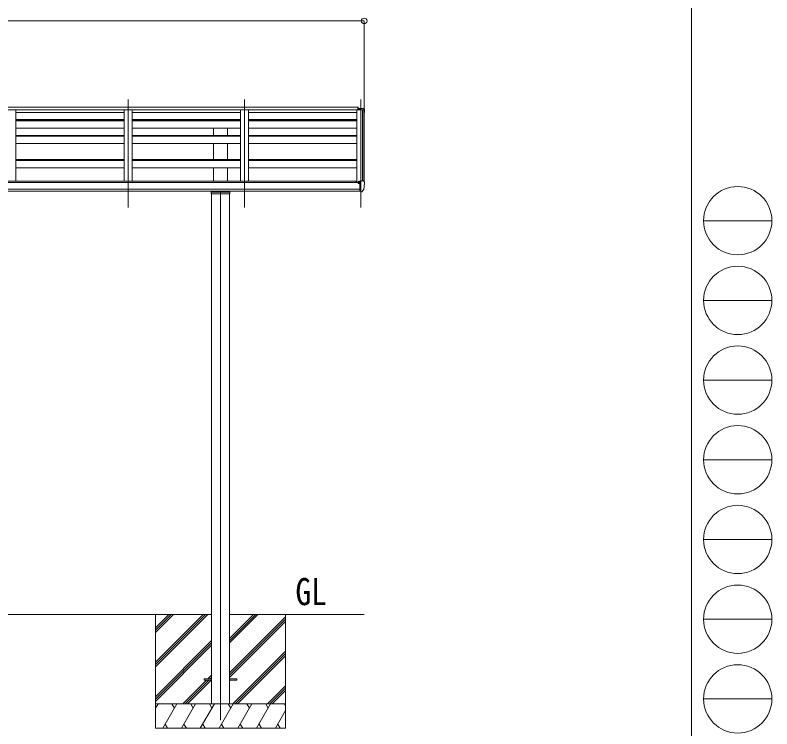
# Model space of a CAD drawing. Units: millimetres at full size, sheet at 1:35; details may follow other scales. Extents: x -9783 to 9892, y -6828 to 6752.
# Drawn here: x 5237 to 9892, y -4387 to 1 of the extents above; entities that cross this region are included whole.
import ezdxf
from ezdxf.enums import TextEntityAlignment as Align

# ---------------------------------------------------------------- set-up
doc = ezdxf.new("R2010")
doc.units = ezdxf.units.MM
doc.header["$LTSCALE"] = 35
doc.header["$PDMODE"] = 32
doc.header["$PDSIZE"] = 35
for name, color, linetype, lineweight in [('0-0_0', 7, 'Continuous', 9), ('0-1_本体', 4, 'Continuous', 9), ('0-2_部品', 7, 'Continuous', 9), ('0-8_PARTS2', 2, 'Continuous', 9), ('0-A_寸法', 6, 'Continuous', 9), ('F-0_240', 7, 'Continuous', 9)]:
    doc.layers.add(name, color=color, linetype=linetype, lineweight=lineweight)
doc.styles.add('ＭＳ ゴシック', font='')
doc.styles.get('ＭＳ ゴシック').set_extended_font_data('MS Gothic')

msp = doc.modelspace()

# ---------------------------------------------------------------- linework, layer by layer
at = {"layer": '0-0_0'}
for p, q in [((4554.67, -3683.71), (6444.67, -3683.71)), ((6099.67, -3683.71), (6099.67, -4383.71)), ((6099.67, -3977.89), (6393.85, -3683.71)), ((6099.67, -3992.03), (6407.99, -3683.71)), ((6099.67, -4006.17), (6422.13, -3683.71)), ((6099.67, -3794.04), (6210, -3683.71)), ((6099.67, -3779.9), (6195.86, -3683.71)), ((6099.67, -3765.76), (6181.72, -3683.71)), ((6554.67, -3683.71), (7383.66, -3683.71)), ((6554.67, -3859.54), (6730.5, -3683.71)), ((6554.67, -3845.4), (6716.36, -3683.71)), ((6554.67, -3831.26), (6702.22, -3683.71)), ((6554.67, -4043.39), (6899.67, -3698.39)), ((6554.67, -4057.53), (6899.67, -3712.53)), ((6899.67, -3683.71), (6899.67, -4383.71)), ((6554.67, -4071.67), (6899.67, -3726.68)), ((6099.67, -4190.02), (6444.67, -3845.02)), ((6099.67, -4204.16), (6444.67, -3859.17)), ((6099.67, -4218.31), (6444.67, -3873.31)), ((6576.48, -4233.71), (6899.67, -3910.52)), ((6590.62, -4233.71), (6899.67, -3924.67)), ((6604.76, -4233.71), (6899.67, -3938.81)), ((6268.11, -4233.71), (6413.61, -4088.21)), ((6282.25, -4233.71), (6427.75, -4088.21)), ((6296.39, -4233.71), (6441.89, -4088.21)), ((6422.61, -4079.21), (6444.67, -4057.15)), ((6436.75, -4079.21), (6444.67, -4071.3)), ((6788.61, -4233.71), (6899.67, -4122.65)), ((6802.75, -4233.71), (6899.67, -4136.8)), ((6816.89, -4233.71), (6899.67, -4150.94)), ((6899.67, -4233.71), (6099.67, -4233.71)), ((6099.67, -4261.22), (6115.55, -4233.71)), ((6144.41, -4383.71), (6231.02, -4233.71)), ((6216.02, -4259.69), (6201.02, -4233.71)), ((6259.89, -4383.71), (6346.49, -4233.71)), ((6331.49, -4259.7), (6316.48, -4233.71)), ((6375.35, -4383.71), (6461.96, -4233.71)), ((6446.96, -4259.69), (6431.96, -4233.71)), ((6490.83, -4383.71), (6577.43, -4233.71)), ((6562.43, -4259.69), (6547.43, -4233.71)), ((6606.3, -4383.71), (6692.9, -4233.71)), ((6677.9, -4259.69), (6662.9, -4233.71)), ((6721.77, -4383.71), (6808.37, -4233.71)), ((6778.37, -4233.71), (6793.37, -4259.69)), ((6893.84, -4233.71), (6899.67, -4243.81)), ((6837.24, -4383.71), (6899.67, -4275.57)), ((6159.41, -4357.73), (6174.41, -4383.71)), ((6274.88, -4357.73), (6289.88, -4383.71)), ((6390.35, -4357.73), (6405.35, -4383.71)), ((6505.82, -4357.73), (6520.82, -4383.71)), ((6621.29, -4357.73), (6636.29, -4383.71)), ((6736.76, -4357.73), (6751.76, -4383.71)), ((6852.23, -4357.73), (6867.23, -4383.71)), ((6099.67, -4383.71), (6899.67, -4383.71))]:
    msp.add_line(p, q, dxfattribs=at)
at = {"layer": '0-1_本体'}
for p, q in [((7346.67, -580.65), (1655.17, -580.65)), ((5190.67, -580.65), (5240.67, -580.65)), ((5240.67, -580.65), (5240.67, -1020.96)), ((5240.67, -597.19), (5906.67, -597.19)), ((5906.67, -580.65), (5906.67, -1020.96)), ((5906.67, -580.65), (5956.67, -580.65)), ((5956.67, -580.65), (5956.67, -1020.96)), ((5956.67, -597.19), (6622.67, -597.19)), ((6622.67, -580.65), (6622.67, -1020.96)), ((6622.67, -580.65), (6672.67, -580.65)), ((6672.67, -580.65), (6672.67, -1020.96)), ((6672.67, -597.19), (7338.67, -597.19)), ((7338.67, -580.65), (7338.67, -1027.38)), ((7344.17, -566.2), (7344.17, -580.65)), ((7374.59, -580.85), (7373.97, -582.47)), ((7374.67, -580.74), (7374.67, -1017.53)), ((7382.72, -581.07), (7374.88, -580.66)), ((7383.66, -581.96), (7383.67, -1024.07)), ((5240.67, -640.77), (5906.67, -640.77)), ((5240.67, -643.14), (5906.67, -643.14)), ((5906.67, -646.1), (5240.67, -646.1)), ((5906.67, -648.77), (5240.67, -648.77)), ((5956.67, -640.77), (6622.67, -640.77)), ((5956.67, -643.14), (6622.67, -643.14)), ((6622.67, -646.1), (5956.67, -646.1)), ((6622.67, -648.77), (5956.67, -648.77)), ((6457.17, -646.1), (6457.17, -643.14)), ((6542.17, -646.1), (6542.17, -643.14)), ((6672.67, -640.77), (7338.67, -640.77)), ((6672.67, -643.26), (7338.67, -643.26)), ((7338.67, -646.1), (6672.67, -646.1)), ((7338.67, -648.77), (6672.67, -648.77)), ((5906.67, -693.54), (5240.67, -693.54)), ((6622.67, -693.54), (5956.67, -693.54)), ((6457.17, -738.96), (6457.17, -693.54)), ((6542.17, -738.96), (6542.17, -693.54)), ((7338.67, -693.54), (6672.67, -693.54)), ((5906.67, -738.96), (5240.67, -738.96)), ((5906.67, -743.83), (5240.67, -743.83)), ((6622.67, -738.96), (5956.67, -738.96)), ((6622.67, -743.83), (5956.67, -743.83)), ((7338.67, -738.96), (6672.67, -738.96)), ((7338.67, -743.83), (6672.67, -743.83)), ((5906.67, -788.1), (5240.67, -788.1)), ((6622.67, -788.1), (5956.67, -788.1)), ((6457.17, -887.2), (6457.17, -788.1)), ((6542.17, -887.2), (6542.17, -788.1)), ((7338.67, -788.1), (6672.67, -788.1)), ((5906.67, -887.2), (5240.67, -887.2)), ((5906.67, -894.05), (5240.67, -894.05)), ((6622.67, -887.2), (5956.67, -887.2)), ((6622.67, -894.05), (5956.67, -894.05)), ((7338.67, -887.2), (6672.67, -887.2)), ((7338.67, -894.05), (6672.67, -894.05)), ((5906.67, -937.65), (5240.67, -937.65)), ((6622.67, -937.65), (5956.67, -937.65)), ((6457.17, -1020.96), (6457.17, -937.65)), ((6542.17, -1020.96), (6542.17, -937.65)), ((7338.67, -937.65), (6672.67, -937.65)), ((1665.67, -1020.96), (7333.67, -1020.96)), ((7333.67, -1020.96), (7333.67, -1027.38)), ((1642.17, -1027.38), (7357.17, -1027.38)), ((7357.17, -1068.89), (1642.17, -1068.89)), ((7357.17, -1080.8), (1642.17, -1080.8)), ((6444.67, -1097.73), (6444.67, -4233.75)), ((6554.67, -1097.73), (6554.67, -4233.75))]:
    msp.add_line(p, q, dxfattribs=at)
for points in [[(7344.17, -566.2), (1655.17, -566.2), (1655.17, -580.65)], [(7373.97, -1017.53), (7373.97, -580.65), (7338.67, -580.65)]]:
    msp.add_lwpolyline(points, dxfattribs=at)
msp.add_circle((7349.69, -1032.03), 3, dxfattribs=at)
for centre, radius, start, end in [((7374.87, -580.96), 0.301, 87.13321, 158.93673), ((7382.67, -582.07), 1, 6.23034, 87)]:
    msp.add_arc(centre, radius, start, end, dxfattribs=at)
at = {"layer": '0-2_部品', "color": 4}
for p, q in [((7346.67, -566.2), (7344.17, -566.2)), ((7345.67, -566.2), (7345.67, -580.65)), ((7346.67, -566.2), (7346.67, -580.65)), ((7357.17, -572.57), (7347.17, -572.66)), ((7347.17, -577.76), (7347.17, -572.66)), ((7347.17, -577.76), (7357.17, -577.76)), ((7375.67, -572.57), (7357.17, -572.57)), ((7357.17, -580.65), (7357.17, -577.76)), ((7363.67, -580.65), (7363.67, -572.57)), ((7375.67, -572.57), (7378, -572.72)), ((7378.76, -573.14), (7382.83, -578.95)), ((7385.67, -581.94), (7385.67, -582.57)), ((7347.17, -1022.98), (7347.17, -1026.96)), ((7362.17, -1021.82), (7348.17, -1021.88)), ((7351.67, -1021.86), (7351.67, -1019.96)), ((7352.5, -1019.55), (7362.17, -1018.83)), ((7362.17, -1018.05), (7363.67, -1018.05)), ((7362.17, -1018.05), (7362.17, -1024.22)), ((7363.67, -1085.63), (7363.67, -1017.13)), ((7378.76, -1017.7), (7382.83, -1023.51)), ((7352.17, -1032.05), (7351.87, -1032.05)), ((7352.7, -1032.05), (7352.17, -1032.05)), ((7357.17, -1026.87), (7363.67, -1026.47)), ((7371.29, -1083.82), (7381.04, -1068.44)), ((7385.67, -1026.5), (7385.67, -1027.13)), ((6445.67, -1088.43), (6553.67, -1088.43)), ((7357.17, -1082.44), (7362.67, -1082.44)), ((7363.17, -1083.44), (7362.67, -1082.44)), ((7363.67, -1083.44), (7363.17, -1083.44)), ((7365.17, -1085.54), (7363.67, -1085.63)), ((7365.17, -1085.54), (7368.88, -1085.31)), ((6399.67, -4079.21), (6399.67, -4088.21)), ((6444.67, -4079.21), (6399.67, -4079.21)), ((6444.67, -4088.21), (6399.67, -4088.21)), ((6599.67, -4079.21), (6554.67, -4079.21)), ((6599.67, -4088.21), (6554.67, -4088.21)), ((6599.67, -4079.21), (6599.67, -4088.21))]:
    msp.add_line(p, q, dxfattribs=at)
for points in [[(7352.5, -1019.55), (7352.33, -1019.57), (7352.17, -1019.6), (7352.03, -1019.64), (7351.9, -1019.69), (7351.8, -1019.75), (7351.73, -1019.82), (7351.68, -1019.89), (7351.67, -1019.96)], [(7363.67, -1017.13), (7375.67, -1017.13), (7378, -1017.28)], [(7347.17, -1030.43), (7347.17, -1032.05), (7346.7, -1032.05)], [(7351.87, -1030.86), (7351.87, -1032.05), (7347.17, -1032.05)], [(7357.17, -1082.44), (7357.17, -1024.22), (7362.17, -1024.22)], [(6556.67, -1080.75), (6556.67, -1097.68), (6442.67, -1097.68), (6442.67, -1080.75)], [(7363.67, -1071.74), (7360.51, -1071.34), (7357.17, -1070.91)]]:
    msp.add_lwpolyline(points, dxfattribs=at)
for centre, radius, start, end in [((7377.94, -573.71), 1, 35, 86.5), ((7382.67, -581.94), 3, 0, 87), ((7183.67, -582.57), 202, 351.91451, 0), ((7377.94, -1018.27), 1, 35, 86.5), ((7382.67, -1026.5), 3, 0, 87), ((7349.67, -1032.05), 2.5, 28.35764, 180), ((7349.67, -1032.05), 2.5, 0, 28.35764), ((7378.44, -1066.94), 3, 330, 348.16652), ((7193.18, -1027.13), 192.49, 347.8767, 359.9992), ((7368.7, -1082.32), 3, 273.5, 330)]:
    msp.add_arc(centre, radius, start, end, dxfattribs=at)
msp.add_ellipse((7348.17, -1022.98), major_axis=(0.02, 1.1), ratio=0.906239, start_param=0.0206394, end_param=1.5914357, dxfattribs=at)
at = {"layer": '0-8_PARTS2'}
for p, q in [((5931.67, -1181.37), (5931.67, -518.84)), ((6647.67, -1181.37), (6647.67, -518.84)), ((7363.67, -1181.37), (7363.67, -518.84)), ((6499.67, -1087.58), (6499.67, -4333.71))]:
    msp.add_line(p, q, dxfattribs=at)
at = {"layer": '0-A_寸法'}
for p, q in [((1615.68, -35.35), (7383.66, -35.35)), ((7383.66, -35.35), (7383.66, -580.98))]:
    msp.add_line(p, q, dxfattribs=at)
msp.add_point((7383.66, -35.35), dxfattribs=at)
at = {"layer": 'F-0_240', "color": 5}
msp.add_line((9396.97, 6751.9), (9396.97, -6828.1), dxfattribs=at)
at = {"layer": 'F-0_240', "color": 4}
for p, q in [((9471.77, -1263.1), (9891.77, -1263.1)), ((9471.77, -1753.1), (9891.77, -1753.1)), ((9471.77, -2243.1), (9891.77, -2243.1)), ((9471.77, -2733.1), (9891.77, -2733.1)), ((9471.77, -3223.1), (9891.77, -3223.1)), ((9471.77, -3713.1), (9891.77, -3713.1)), ((9471.77, -4203.1), (9891.77, -4203.1))]:
    msp.add_line(p, q, dxfattribs=at)
for centre in [(9681.77, -1263.1), (9681.77, -1753.1), (9681.77, -2243.1), (9681.77, -2733.1), (9681.77, -3223.1), (9681.77, -3713.1), (9681.77, -4203.1)]:
    msp.add_circle(centre, 210, dxfattribs=at)

# ---------------------------------------------------------------- texts
at = {"layer": '0-0_0', "style": 'ＭＳ ゴシック', "width": 0.85}
msp.add_text('GL', height=166.8, dxfattribs=at).set_placement((6960.88, -3676.77), align=Align.BOTTOM_LEFT)

doc.saveas('drawing.dxf')
